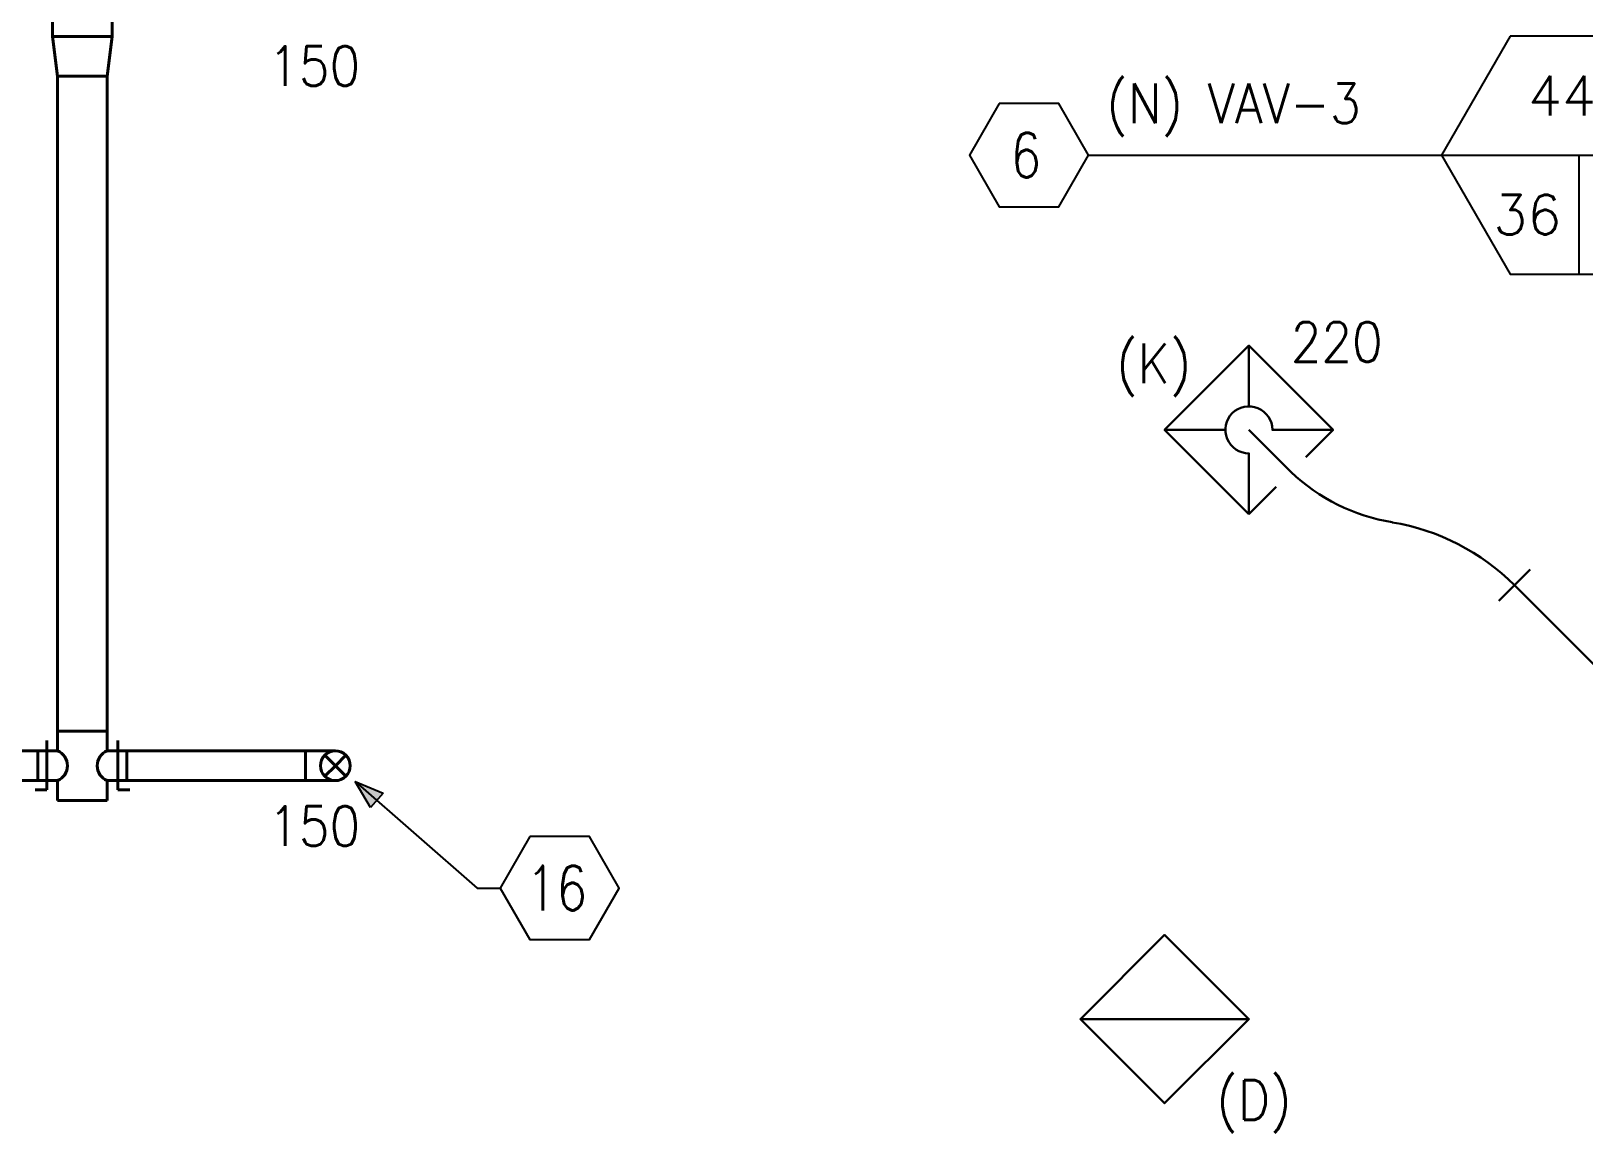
# Model space of a CAD drawing. Header units: inches. Extents: x 51 to 3278, y 66 to 1678.
# Drawn here: x 1684.8 to 1997.8, y 732.4 to 954.5 of the extents above; entities that cross this region are included whole.
import ezdxf
from ezdxf.enums import TextEntityAlignment as Align

# ---------------------------------------------------------------- set-up
doc = ezdxf.new("R2010")
doc.units = ezdxf.units.IN
doc.header["$LTSCALE"] = 30
doc.header["$MEASUREMENT"] = 0
for name, color, linetype, lineweight in [('M-HVAC-EXST-DUCT', 4, 'Continuous', 40), ('M-HVAC-NEWW-DIFF', 6, 'Continuous', 30), ('M-HVAC-NEWW-DUCT', 1, 'Continuous', 30), ('M-TEXT', 71, 'Continuous', 25)]:
    doc.layers.add(name, color=color, linetype=linetype, lineweight=lineweight)
doc.styles.add('A', font='SIMPLEX.shx', dxfattribs={"width": 0.9, "height": 8})
doc.styles.get("Standard").update_dxf_attribs({"font": 'simplex.shx'})
doc.dimstyles.get("Standard").update_dxf_attribs({"dimtxt": 0.18, "dimasz": 0.18, "dimexe": 0.18, "dimexo": 0.0625, "dimgap": 0.09, "dimtad": 0, "dimtih": 1, "dimtoh": 1, "dimdec": 4, "dimzin": 0, "dimdsep": 46, "dimtxsty": 'Standard', "dimcen": 0.09, "dimadec": 0, "dimazin": 0, "dimtfac": 1, "dimtdec": 4, "dimtofl": 0, "dimtmove": 0, "dimatfit": 3, "dimfxl": 1, "dimtolj": 1, "dimtzin": 0, "dimarcsym": 0})

# ---------------------------------------------------------------- blocks, each defined once
blk = doc.blocks.new('Hva-Ret01')
at = {"ltscale": 0.5}
blk.add_lwpolyline([(0, 24), (24, 0), (0, 0), (0, 24), (24, 0), (24, 24)], close=True, dxfattribs=at)
blk = doc.blocks.new('Hva-Dif01')
for p, q in [((0, 24), (8.65, 15.35)), ((24, 16.22), (24, 24)), ((12, 12), (24, 12)), ((8.65, 8.65), (0, 0)), ((24, 0), (24, 7.78))]:
    blk.add_line(p, q)
blk.add_lwpolyline([(24, 0), (0, 0), (0, 24), (24, 24), (15.35, 15.35, 2.414214), (15.35, 8.65)], format="xyb", close=True)
blk = doc.blocks.new('HVA-bkt2')
blk.add_line((0, 0.046875), (0, -0.046875))
blk = doc.blocks.new('Hva-Std03')
for p, q in [((-0.2887, 0), (0.2887, 0)), ((0, 0), (0, -0.25))]:
    blk.add_line(p, q)
blk.add_lwpolyline([(-0.1443, 0.25), (-0.2887, 0), (-0.1443, -0.25), (0.1443, -0.25), (0.2887, 0), (0.1443, 0.25)], close=True)
for p in [(0, 0.125), (-0.1083, -0.125), (0.1083, -0.125)]:
    blk.add_attdef('#', text='', height=0.0833).set_placement(p, align=Align.MIDDLE)
blk = doc.blocks.new('std-blk02')
blk.add_lwpolyline([(-0.0548, 0.1103), (-0.1173, 0.0021), (-0.0548, -0.1062), (0.0702, -0.1062), (0.1327, 0.0021), (0.0702, 0.1103)], close=True)
at = {"layer": 'M-TEXT', "width": 0.8}
blk.add_attdef('TYPE', text='', height=0.0938, dxfattribs=at).set_placement((0.0012, 0.0021), align=Align.MIDDLE)
blk = doc.blocks.new('AHJ')
for p, q in [((-6, 2), (0, 0)), ((-6, -2), (-6, 2)), ((0, 0), (-6, -2))]:
    blk.add_line(p, q)
blk.add_solid([(0, 0), (-6, 2), (-6, -2)])
blk = doc.blocks.new('Std-Blk14')
blk.add_lwpolyline([(0.0625, 0.1083), (0, 0), (0.0625, -0.1083), (0.1875, -0.1083), (0.25, 0), (0.1875, 0.1083)], close=True)
at = {"layer": 'M-TEXT', "width": 0.8}
blk.add_attdef('TYPE', text='', height=0.0938, dxfattribs=at).set_placement((0.1185, 0), align=Align.MIDDLE)

msp = doc.modelspace()

# ---------------------------------------------------------------- linework, layer by layer
at = {"layer": 'M-HVAC-EXST-DUCT'}
for p, q in [((1689.17, 957.38), (1689.17, 953.38)), ((1701.17, 957.38), (1701.17, 953.38)), ((1689.17, 953.38), (1690.17, 945.38)), ((1701.17, 953.38), (1689.17, 953.38)), ((1701.17, 953.38), (1700.17, 945.38)), ((1690.17, 945.38), (1690.17, 945.39)), ((1690.17, 945.38), (1690.17, 813.38)), ((1690.17, 945.38), (1690.17, 945.38)), ((1700.17, 945.38), (1690.17, 945.38)), ((1700.17, 945.38), (1690.17, 945.38)), ((1700.17, 945.38), (1700.17, 945.39)), ((1700.17, 945.38), (1700.17, 813.38)), ((1700.17, 945.38), (1700.17, 945.38)), ((1688.02, 811.44), (1688.02, 801.5)), ((1690.17, 813.38), (1690.17, 813.39)), ((1690.17, 813.38), (1690.17, 809.38)), ((1700.17, 813.38), (1690.17, 813.38)), ((1700.17, 813.38), (1690.17, 813.38)), ((1700.17, 813.38), (1700.17, 813.39)), ((1700.17, 813.38), (1700.17, 809.38)), ((1702.32, 811.44), (1702.32, 801.5)), ((1686.17, 809.38), (1650.17, 809.38)), ((1686.17, 809.38), (1686.17, 809.38)), ((1690.17, 809.38), (1686.17, 809.38)), ((1686.17, 803.38), (1686.17, 809.38)), ((1686.17, 803.38), (1686.17, 809.38)), ((1700.17, 809.38), (1704.17, 809.38)), ((1704.17, 809.38), (1740.17, 809.38)), ((1704.17, 809.38), (1704.17, 809.38)), ((1704.17, 809.38), (1704.17, 803.38)), ((1704.17, 809.38), (1704.17, 803.38)), ((1740.17, 809.38), (1740.17, 809.39)), ((1740.17, 809.38), (1746.17, 809.38)), ((1740.17, 809.38), (1740.17, 803.38)), ((1740.17, 809.38), (1740.17, 803.38)), ((1746.17, 806.38), (1744.05, 808.5)), ((1748.29, 808.5), (1746.17, 806.38)), ((1744.05, 804.26), (1746.17, 806.38)), ((1746.17, 806.38), (1748.29, 804.26)), ((1686.17, 803.38), (1650.17, 803.38)), ((1688.02, 801.5), (1685.63, 801.5)), ((1686.17, 803.38), (1690.17, 803.38)), ((1686.17, 803.38), (1686.17, 803.38)), ((1690.17, 803.38), (1690.17, 799.38)), ((1700.17, 803.38), (1700.17, 799.38)), ((1704.17, 803.38), (1700.17, 803.38)), ((1702.32, 801.5), (1704.71, 801.5)), ((1704.17, 803.38), (1740.17, 803.38)), ((1704.17, 803.38), (1704.17, 803.38)), ((1740.17, 803.38), (1740.17, 803.39)), ((1740.17, 803.38), (1746.17, 803.38)), ((1690.17, 799.38), (1690.17, 799.39)), ((1700.17, 799.38), (1690.17, 799.38)), ((1690.17, 799.38), (1690.17, 799.38)), ((1690.17, 799.38), (1690.17, 799.38)), ((1700.17, 799.38), (1690.17, 799.38)), ((1700.17, 799.38), (1690.17, 799.38)), ((1700.17, 799.38), (1700.17, 799.39)), ((1700.17, 799.38), (1700.17, 799.39)), ((1700.17, 799.38), (1700.17, 799.38)), ((1700.17, 799.38), (1700.17, 799.38))]:
    msp.add_line(p, q, dxfattribs=at)
for centre, radius, start, end in [((1688.92, 806.38), 3.25, 292.6197, 67.38), ((1701.42, 806.38), 3.25, 112.6197, 247.38), ((1746.17, 806.38), 3, 135.0001, 225.0001), ((1746.17, 806.38), 3, 45.0001, 135.0001), ((1746.17, 806.38), 3, 315.0001, 45.0001), ((1746.17, 806.38), 3, 225.0001, 315.0001)]:
    msp.add_arc(centre, radius, start, end, dxfattribs=at)
at = {"layer": 'M-HVAC-NEWW-DUCT'}
msp.add_line((2029.26, 797.32), (1983.82, 842.76, 0), dxfattribs=at)
for centre, radius, start, end in [((1965.58, 893.88, 0), 38.96, 226.5092, 260.5451), ((1951.73, 810.69, 0), 45.37, 45, 80.5451)]:
    msp.add_arc(centre, radius, start, end, dxfattribs=at)
at = {"layer": 'M-TEXT'}
msp.add_line((1897.96, 929.46), (1969.1, 929.46), dxfattribs=at)

# ---------------------------------------------------------------- block references
at = {"layer": 'M-HVAC-NEWW-DIFF'}
for name, p, rotation in [('Hva-Dif01', (1913.31, 874.09, 0), 315), ('Hva-Ret01', (1913.31, 772.27, 0), 225)]:
    msp.add_blockref(name, p, dxfattribs=dict(at, rotation=rotation))
at = {"layer": 'M-HVAC-NEWW-DUCT', "xscale": 96, "yscale": 96, "zscale": 96, "rotation": 314.9999711665743}
msp.add_blockref('HVA-bkt2', (1983.81, 842.77, 0), dxfattribs=at)
at = {"layer": 'M-TEXT'}
ref = msp.add_blockref('Hva-Std03', (1996.81, 929.46), dxfattribs=dict(at, xscale=96, yscale=96, zscale=96))
ref.add_attrib('#', '440', dxfattribs={"layer": '0', "height": 8}).set_placement((1996.81, 941.46), align=Align.MIDDLE)
ref.add_attrib('#', '36', dxfattribs={"layer": '0', "height": 8}).set_placement((1986.42, 917.46), align=Align.MIDDLE)
ref.add_attrib('#', '10', dxfattribs={"layer": '0', "height": 8}).set_placement((2007.21, 917.46), align=Align.MIDDLE)
at = {"layer": 'M-TEXT', "xscale": 96, "yscale": 96, "zscale": 96}
for name, p, values in [('std-blk02', (1885.22, 929.26), {'TYPE': '6'}), ('Std-Blk14', (1779.36, 781.72), {'TYPE': '16'})]:
    msp.add_blockref(name, p, dxfattribs=at).add_auto_attribs(values)

# ---------------------------------------------------------------- texts
at = {"layer": 'M-HVAC-EXST-DUCT'}
for s, p in [('RND. W/TAP OUT EACH SIDE                LP                  Supply              141.500   129.500   140.500   130.500   12.000    10.000    22.000    3.14159   -2.603    2.603     0.800     RIGHT     ', (1690.17, 945.38)), ('RND. W/TAP OUT EACH SIDE                LP                  Supply              141.500   129.500   140.500   130.500   12.000    10.000    22.000    3.14159   -2.603    2.603     0.364     LEFT      ', (1700.17, 945.38)), ('ROUND DUCT                              LP                  Supply              140.500   130.500   140.500   130.500   10.000    10.000    132.000   3.14159   0.000     0.000     1         RIGHT     ', (1690.17, 813.38)), ('ROUND DUCT                              LP                  Supply              140.500   130.500   140.500   130.500   10.000    10.000    132.000   3.14159   0.000     0.000     1         LEFT      ', (1700.17, 813.38)), ('ROUND DUCT                              LP                  Supply              138.500   132.500   138.500   132.500   6.000     6.000     36.000    4.71239   0.000     0.000     1         LEFT      ', (1740.17, 809.38)), ('ROUND DUCT                              LP                  Supply              138.500   132.500   138.500   132.500   6.000     6.000     36.000    4.71239   0.000     0.000     1         RIGHT     ', (1740.17, 803.38)), ('RND. W/TAP OUT EACH SIDE                LP                  Supply              140.500   130.500   140.500   130.500   10.000    10.000    14.000    3.14159   0.000     0.000     0.000     RIGHT     ', (1690.17, 799.38)), ('RND. W/TAP OUT EACH SIDE                LP                  Supply              140.500   130.500   140.500   130.500   10.000    10.000    14.000    3.14159   0.000     0.000     0.000     LEFT      ', (1700.17, 799.38)), ('ROUND / OVAL END CAP                    LP                  Supply              140.500   130.500   140.500   130.500   10.000    10.000    0.0       3.14159   0.0       0.0       1.0       LEFT      ', (1700.17, 799.38))]:
    msp.add_text(s, height=0.00001, rotation=90, dxfattribs=at).set_placement(p)
at = {"layer": 'M-TEXT', "style": 'A', "width": 0.9}
for s, p in [('150', (1732.66, 943.43)), ('(N) VAV-3', (1901.58, 935.88)), ('220', (1938.73, 887.81)), ('(K)', (1903.57, 883.47)), ('150', (1732.66, 790.2)), ('(D)', (1923.75, 735.02))]:
    msp.add_text(s, height=8, dxfattribs=at).set_placement(p)

# ---------------------------------------------------------------- leaders
at = {"layer": 'M-TEXT'}
msp.add_leader([(1750.19, 803.21), (1774.76, 781.72), (1779.36, 781.72)], dimstyle='Standard', override={"dimscale": 96, "dimasz": 0.01, "dimldrblk": 'AHJ'}, dxfattribs=at)

doc.saveas('drawing.dxf')
